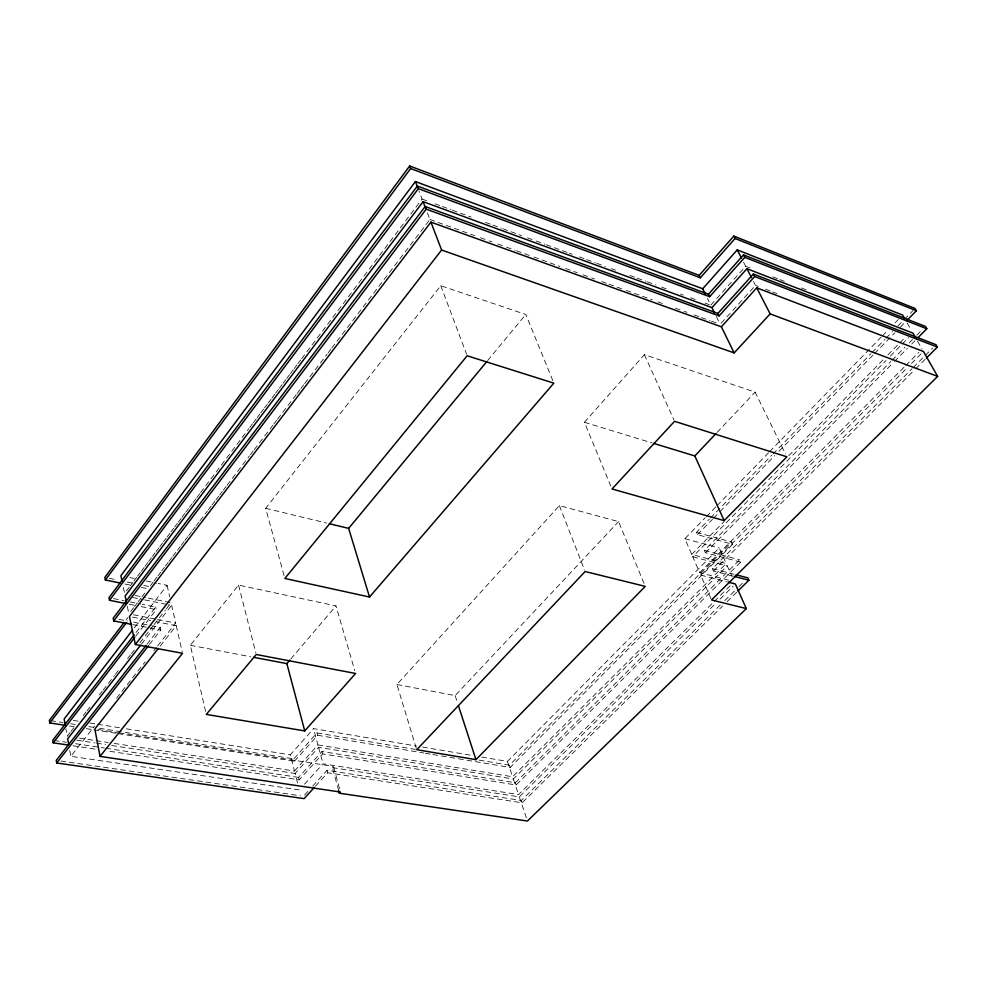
<?xml version="1.0" encoding="UTF-8"?>
<svg xmlns="http://www.w3.org/2000/svg" width="987" height="987" viewBox="0 0 987 987"><rect width="100%" height="100%" fill="white"/><g stroke="black" fill="none" stroke-linecap="round" stroke-linejoin="round"><path stroke-width="0.74" stroke-dasharray="4.93 3.7" d="M126.447 590.88L129.223 587.191M130.148 585.97L132.924 582.281M133.862 581.047L136.638 577.37M137.563 576.137L140.339 572.448M141.264 571.226L144.053 567.537M144.978 566.316L147.754 562.627M148.679 561.393L151.467 557.717M152.393 556.483L155.169 552.806M156.094 551.573L158.882 547.884M159.808 546.662L162.584 542.973M163.509 541.752L166.297 538.063M167.222 536.829L169.998 533.153M170.924 531.919L173.712 528.23M174.637 527.009L177.413 523.32M178.339 522.098L181.127 518.409M182.052 517.176L184.828 513.499M185.753 512.265L188.542 508.589M189.467 507.355L192.243 503.666M193.168 502.445L195.957 498.756M196.882 497.534L199.658 493.845M200.583 492.612L248.786 428.74M249.711 427.519L252.487 423.83M253.412 422.609L256.201 418.92M257.126 417.686L259.902 414.009M260.827 412.776L263.615 409.099M264.541 407.865L267.317 404.176M268.242 402.955L271.03 399.266M271.956 398.045L274.731 394.356M275.657 393.122L278.445 389.446M279.37 388.212L282.146 384.535M283.072 383.301L285.86 379.613M286.785 378.391L289.561 374.702M290.486 373.481L293.262 369.792M294.2 368.558L296.976 364.882M297.901 363.648L300.677 359.959M301.615 358.737L422.091 199.066L419.006 190.984M130.778 611.422L133.578 607.745M134.516 606.524L137.316 602.847M138.254 601.626L141.055 597.949M141.992 596.728L144.793 593.051M150.406 585.698L153.207 582.022M154.145 580.8L156.945 577.124M157.883 575.902L160.684 572.226M161.621 571.004L164.422 567.328M165.36 566.106L168.16 562.43M169.098 561.208L171.911 557.532M172.836 556.31L176.574 551.412M177.512 550.178L180.313 546.502M181.25 545.28L184.063 541.604M184.988 540.382L187.801 536.706M188.727 535.485L191.54 531.808M192.465 530.587L195.278 526.91M196.216 525.689L199.016 522.012M199.954 520.791L207.43 510.982M208.368 509.761L211.169 506.084M212.106 504.863L214.907 501.186M215.845 499.965L218.645 496.288M219.583 495.067L222.383 491.39M223.321 490.169L226.122 486.492M227.059 485.271L249.489 455.871M250.427 454.649L253.24 450.973M254.165 449.751L269.13 430.147M270.056 428.926L272.868 425.249M273.794 424.028L276.607 420.351M277.544 419.13L296.236 394.627M297.173 393.406L299.974 389.729M300.912 388.508L303.712 384.831M304.65 383.61L327.079 354.21M328.017 352.988L330.818 349.312M331.755 348.09L429.913 219.484L427.285 212.624M126.028 620.033L127.891 617.591M134.331 627.843L167.087 585.316L158.142 583.453M136.046 632.457L155.699 607.03L142.128 604.303M135.663 636.257L156.267 609.621L155.699 607.03M70.052 732.588L67.227 736.228L65.944 729.023M71.002 731.367L73.828 727.727M83.266 715.6L86.103 711.96M87.041 710.751L89.879 707.111M99.317 694.971L102.142 691.332M103.092 690.123L114.418 675.564M115.356 674.343L118.193 670.704M127.631 658.576L130.457 654.936M131.407 653.715L134.232 650.075M139.895 642.796L149.333 630.668M150.283 629.447L153.108 625.807M154.058 624.598L165.384 610.04M166.322 608.819L171.047 602.761L147.063 597.888M141.388 644.166L171.627 605.339L168.629 604.735M146.964 644.301L160.19 627.374L152.849 625.943M149.419 644.511L160.77 630.002L160.19 627.374M284.046 575.532L265.676 508.317L440.782 285.724L525.8 314.495L553.275 381.772M299.357 789.896L70.805 756.313L94.641 726.025M116.565 698.167L145.151 661.821M153.738 650.914L156.588 647.287M157.55 646.078L175.661 623.056L171.627 605.339M160.165 646.103L176.254 625.684L156.637 621.847M205.617 711.479L190.331 645.288L238.558 585.094L335.987 605.895L354.74 670.543M487.627 360.588L525.8 314.495M290.795 659.008L335.987 605.895M610.842 486.147L584.39 422.288L644.437 354.666L755.141 392.135L785.529 454.057M114.196 743.421L294.496 771.044L290.301 754.821L313.57 728.64L416.551 746.049M118.169 733.637L294.422 761.236L293.818 758.88L316.975 732.909L415.49 749.429M294.422 761.236L317.617 735.278L316.975 732.909M743.556 262.172L745.666 266.268L710.776 305.193L707.42 298.345M294.496 771.044L317.937 744.914L313.57 728.64M297.58 783.049L295.113 773.45L318.591 747.319L513.339 779.027L727.246 565.859L731.947 576.396M299.234 779.816L298.617 777.411L321.984 751.489L515.362 782.728L739.658 559.814L740.706 562.121L516.127 784.998L322.638 753.895L299.234 779.816L107.891 751.021M721.164 323.23L755.487 285.379L758.361 286.477M304.502 784.233L323.02 763.815L518.557 794.572L733.205 582.749M416.304 748.269L396.91 684.522L559.407 505.628L618.578 521.605L644.079 583.564M304.502 795.078L308.61 790.587M312.706 786.084L327.067 770.341L521.333 800.494L720.35 604.908M315.408 786.269L327.733 772.772L522.098 802.789L722.607 606.03M338.615 790.377L332.434 767.627L333.507 766.455L340.478 792.055M396.91 684.522L455.155 695.588L618.578 521.605M717.056 432.429L755.141 392.135M317.937 744.914L512.574 776.757L726.21 563.552L691.714 554.423L684.867 538.68L705.249 517.756M706.322 516.657L715.982 506.738M717.056 505.64L768.552 452.774M769.626 451.664L881.206 337.11M882.279 336.012L887.646 330.509M895.147 322.798L898.367 319.492M432.874 754.524L510.217 767.43L732.625 544.269L697.464 534.658L696.452 532.363L709.369 519.125M710.443 518.027L771.834 455.155M772.907 454.057L870.904 353.679M871.99 352.581L884.907 339.343M885.981 338.245L892.445 331.62M897.825 326.105L903.216 320.59M904.289 319.492L912.913 310.671M697.464 534.658L712.478 519.298M713.552 518.2L718.918 512.709M719.992 511.611L774.733 455.636M779.014 451.244L873.458 354.654M874.531 353.556L894.925 332.705M900.292 327.215L905.647 321.725M691.714 554.423L724.051 521.543M788.736 455.772L883.612 359.305M887.918 354.925L898.701 343.969M899.774 342.871L905.165 337.381M728.529 580.171L699.672 572.719L692.726 556.754L885.981 360.539M890.299 356.159L901.094 345.203M902.167 344.105L908.645 337.529M740.706 562.121L705.409 552.708L704.385 550.376L890.94 361.39M892.026 360.304L904.956 347.19M909.274 342.822L912.506 339.553M916.824 335.173L922.216 329.72M705.409 552.708L893.321 362.624M894.395 361.538L907.349 348.423M911.68 344.056L914.912 340.786M481.668 757.054L507.417 761.409L719.252 547.982L726.21 563.552M699.672 572.719L904.721 366.559M905.807 365.474L918.823 352.384M479.151 760.113L509.465 765.196L731.601 541.999L732.625 544.269M710.911 598.566L700.696 575.088L907.139 367.843M911.482 363.475L921.266 353.667M732.662 576.001L713.465 571.004L712.429 568.635L912.124 368.62M913.209 367.534L932.74 347.967M713.465 571.004L914.542 369.891M915.628 368.805L925.411 359.021M332.434 767.627L519.322 796.867L715.612 603.452M719.992 599.134L733.156 586.167M724.754 600.577L737.943 587.61M739.041 586.537L742.347 583.292M726.987 601.725L736.845 592.052M60.836 761.026L300.43 795.769M54.297 740.46L66.437 742.298M75.543 743.68L104.375 748.035M105.893 748.269L298.617 777.411M72.964 745.765L95.739 749.195M79.342 738.079L94.493 740.41M96.01 740.632L108.138 742.495M76.776 740.176L94.974 742.94M96.492 743.174L105.584 744.568M111.654 745.493L295.113 773.45M69.546 726.013L74.099 726.728M86.251 728.64L92.334 729.59M93.851 729.825L116.651 733.39M50.868 720.633L63.02 722.546M70.608 723.742L75.16 724.458M88.83 726.605L93.383 727.32M99.453 728.283L293.818 758.88M97.886 729.467L117.65 732.576M119.168 732.81L333.507 766.455M73.248 720.399L79.33 721.361M89.953 723.039L96.023 724.002M97.54 724.248L120.303 727.863M126.373 728.825L290.301 754.821M317.617 735.278L423.768 752.995M425.286 753.254L431.356 754.265M422.609 747.073L472.588 755.524M190.331 645.288L250.673 656.75M119.045 619.392L127.866 621.094M133.738 622.242L151.381 625.659M132.826 624.598L160.77 630.002M132.48 617.122L150.592 620.663M133.43 614.765L156.057 619.207M157.562 619.503L175.661 623.056M129.112 604.192L135.157 605.401M141.19 606.61L156.267 609.621M113.493 598.566L124.041 600.676M130.074 601.885L140.623 604.007M135.083 595.457L145.57 597.591M132.64 597.468L143.14 599.59M144.633 599.886L167.136 604.439M109.335 578.32L116.824 579.875M127.311 582.034L131.802 582.972M143.781 585.451L149.777 586.685M124.855 583.983L130.852 585.217M141.338 587.388L147.334 588.622M129.828 577.555L134.294 578.481M146.212 580.973L156.649 583.144M265.676 508.317L326.426 523.011M700.696 575.088L726.691 581.775M712.429 568.635L734.562 574.422M692.726 556.754L727.246 565.859M704.385 550.376L739.658 559.814M684.867 538.68L719.252 547.982M696.452 532.363L731.601 541.999M584.39 422.288L652.123 442.929M429.913 219.484L474.673 235.659M480.447 237.744L487.677 240.347M489.12 240.877L492.007 241.914M497.781 243.999L504.999 246.614M506.442 247.132L515.103 250.266M516.546 250.784L532.437 256.521M533.881 257.039L559.876 266.428M565.65 268.526L577.198 272.696M582.972 274.781L590.201 277.384M591.645 277.915L594.532 278.951M601.749 281.566L607.523 283.651M608.967 284.17L624.857 289.907M626.301 290.425L652.284 299.826M658.07 301.911L662.4 303.478M675.392 308.166L682.609 310.782M684.053 311.3L686.94 312.336M694.169 314.952L699.943 317.037M701.387 317.555L710.048 320.689M711.491 321.207L717.265 323.292M422.091 199.066L427.864 201.188M435.082 203.84L440.856 205.962M442.299 206.493L450.96 209.676M452.404 210.206L471.169 217.103M485.604 222.408L491.378 224.53M492.821 225.061L501.482 228.244M502.926 228.774L521.691 235.671M527.465 237.805L534.683 240.458M536.126 240.988L544.787 244.171M546.23 244.702L567.883 252.66M569.326 253.19L572.213 254.251M579.431 256.904L585.205 259.026M586.636 259.556L595.297 262.739M596.74 263.27L605.401 266.453M611.175 268.575L615.506 270.167M629.94 275.472L635.714 277.594M637.158 278.124L645.819 281.307M647.262 281.838L655.923 285.021M661.697 287.155L666.028 288.747M680.462 294.052L683.349 295.113M690.567 297.766L696.341 299.888M705.002 303.071L709.332 304.662M765.542 289.228L771.291 291.424M772.722 291.967L777.028 293.62M745.666 266.268L749.96 267.933M772.858 276.841L778.583 279.062M780.001 279.617L784.295 281.295M801.469 287.97L807.193 290.19M907.152 322.946L910.89 329.498M917.528 341.132L922.08 349.114M753.513 281.529L755.487 285.379M716.377 316.63L720.152 324.341M644.437 354.666L673.911 419.919M559.407 505.628L584.588 570.091M440.782 285.724L466.617 354.345M509.465 765.196L510.217 767.43M515.362 782.728L516.127 784.998M521.333 800.494L522.098 802.789M507.417 761.409L512.574 776.757M513.339 779.027L518.557 794.572M519.322 796.867L527.44 821.024M455.155 695.588L457.524 702.867M321.984 751.489L322.638 753.895M327.067 770.341L327.733 772.772M318.591 747.319L323.02 763.815M238.558 585.094L255.867 653.012M167.087 585.316L169.727 596.95M176.254 625.684L182.2 651.852M123.35 587.45L124.584 593.335M127.335 606.4L128.902 613.877M69.769 750.478L70.805 756.313"/><path stroke-width="1.48" d="M699.166 275.385L733.834 236.09L735.068 238.484L700.351 277.791L699.166 275.385L409.667 165.976L104.844 577.395L105.362 579.974L120.352 583.058M105.362 579.974L410.641 168.53L409.667 165.976M705.397 294.237L702.719 288.759L415.404 181.559L120.883 575.692L122.117 581.565M708.444 294.262L743.532 254.905L744.79 257.348L709.641 296.705L708.444 294.262L417.353 186.062L108.977 597.666L109.508 600.281L126.102 603.6M109.508 600.281L418.352 188.665L417.353 186.062M714.489 312.768L711.972 307.623L423.09 201.656L125.139 595.951L126.398 601.922M926.497 357.936L937.366 347.066L754.685 276.533L719.091 315.926L717.87 313.447L425.187 206.505L113.172 618.244L113.715 620.909L131.357 624.315M113.715 620.909L426.199 209.158L425.187 206.505M124.152 622.489L49.35 720.399L49.782 722.928L64.982 725.297M339.392 793.215L527.44 821.024L746.332 608.597L711.516 599.948L937.65 376.392L770.144 313.891L734.155 352.902L721.374 326.82L430.924 222.124L129.457 616.53L135.342 644.486L182.533 653.295L100.02 756.387L340.478 792.055L339.392 793.215L338.615 790.377M49.782 722.928L126.558 622.587M132.455 630.261L64.143 718.955L65.167 724.705M134.183 634.875L52.78 740.238L53.224 742.804L68.411 745.086M53.224 742.804L134.725 637.466M135.342 644.486L441.608 250.032L430.924 222.124M140.45 645.375L67.684 738.782L68.72 744.63M146.027 645.51L56.259 760.372L56.703 762.976L304.107 798.631L314.372 787.392M56.703 762.976L148.482 645.72M158.265 648.508L94.838 728.998L100.02 756.387M369.52 597.024L553.843 383.166L467.159 355.776L284.848 578.456L369.52 597.024L348.645 528.378L486.653 361.773M304.736 730.923L355.591 673.479L256.25 654.492L206.295 714.415L304.736 730.923L286.872 663.622L289.82 660.155M702.719 288.759L737.24 249.871L902.661 315.087L904.154 317.703M711.972 307.623L746.925 268.698L912.963 333.137L916.01 338.467M717.87 313.447L753.402 274.053L935.997 344.697L937.366 347.066M721.374 326.82L756.758 287.846L923.437 351.483L937.65 376.392M653.604 443.373L694.836 455.945L715.994 433.552M475.956 759.645L645.239 586.377L585.143 571.522L416.748 749.713L475.956 759.645L458.474 705.779M906.72 320.627L916.38 310.745L915.06 308.462L733.834 236.09M724.162 520.605L786.886 456.808L674.54 421.313L612.026 488.984L724.162 520.605L694.836 455.945M918.157 337.505L926.793 328.77L925.448 326.438L743.532 254.905M737.943 590.979L748.899 580.22L747.838 577.888L736.043 574.804M253.684 657.317L286.872 663.622M329.387 523.727L348.645 528.378M728.135 582.145L735.352 584.008L746.332 608.597M734.143 576.383L748.899 580.22M441.608 250.032L734.155 352.902M426.199 209.158L719.091 315.926M418.352 188.665L709.641 296.705M410.641 168.53L700.351 277.791M744.79 257.348L926.793 328.77M735.068 238.484L916.38 310.745M753.402 274.053L754.685 276.533M737.24 249.871L741.459 258.063M746.925 268.698L751.539 277.68M756.758 287.846L770.144 313.891M415.404 181.559L417.464 186.95M423.09 201.656L425.187 207.147"/></g></svg>
